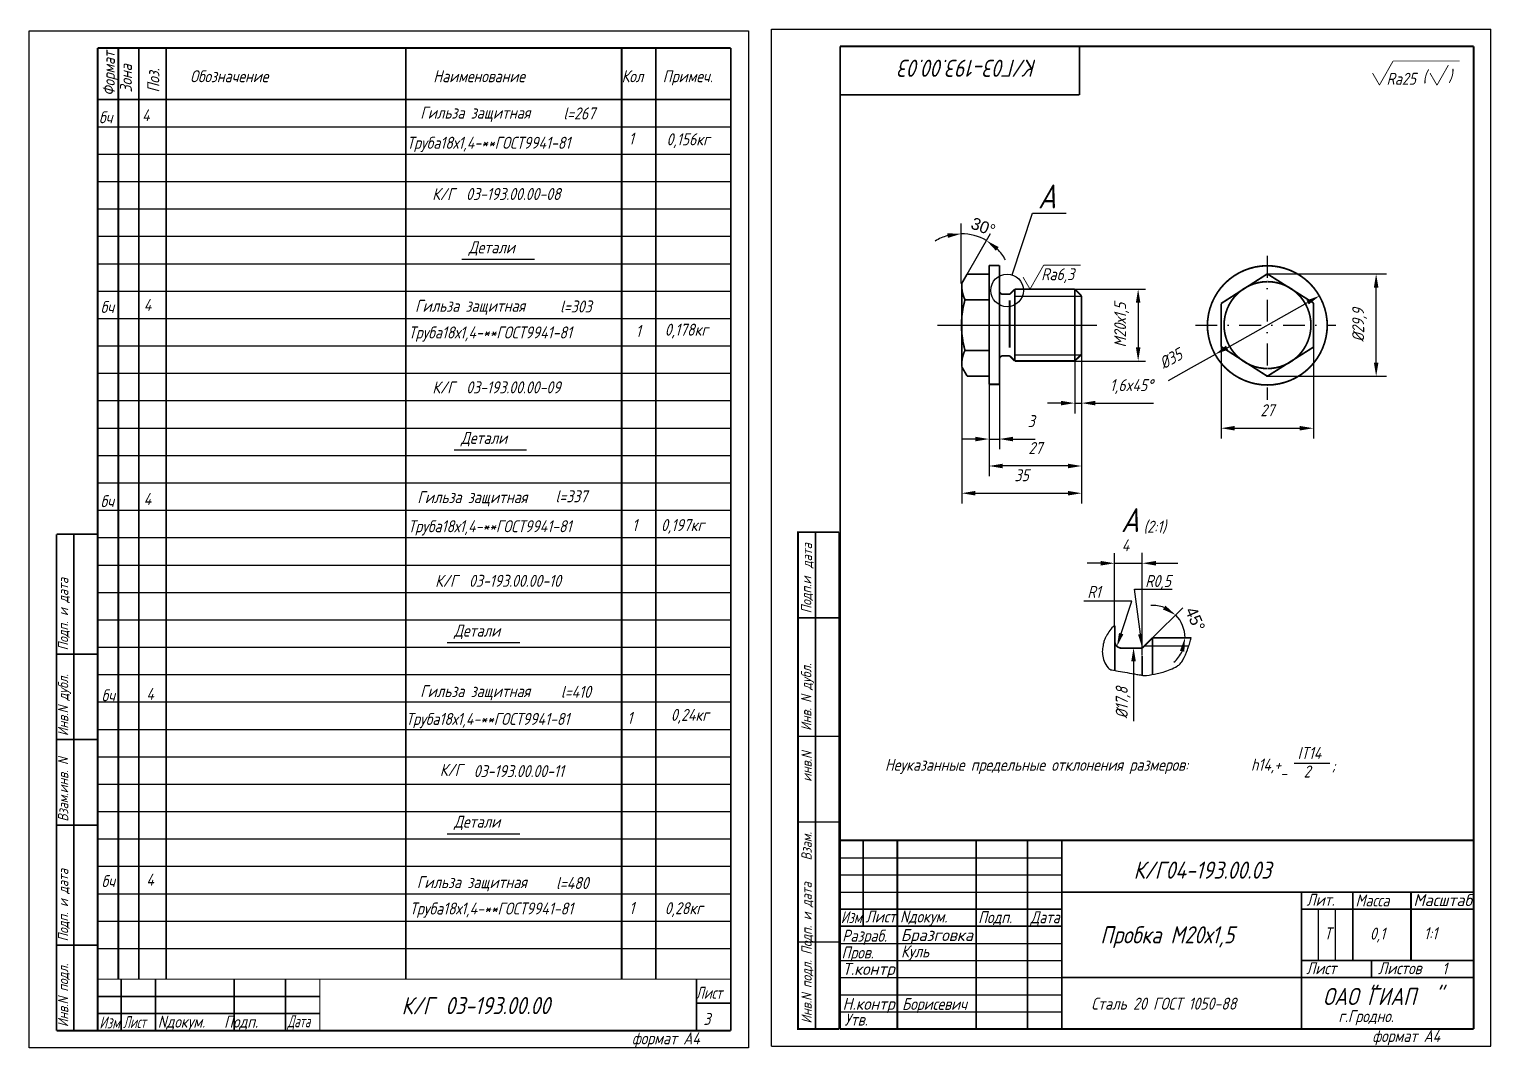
# Model space of a CAD drawing. Extents: x 647 to 2576, y 458 to 879.
# Drawn here: x 1703.5 to 2130.3, y 458.6 to 756.1 of the extents above; entities that cross this region are included whole.
import ezdxf
from ezdxf.enums import TextEntityAlignment as Align

# ---------------------------------------------------------------- set-up
doc = ezdxf.new("R2010")
doc.units = 0
doc.header["$LTSCALE"] = 0.5
doc.header["$MEASUREMENT"] = 0
doc.linetypes.add('DASHDOT', pattern=[25.4, 12.7, -6.35, 0, -6.35])
doc.layers.get('0').update_dxf_attribs({"linetype": 'CONTINUOUS'})
doc.layers.get('DEFPOINTS').update_dxf_attribs({"linetype": 'CONTINUOUS'})
doc.styles.add('ROMANC', font='romanc', dxfattribs={"width": 0.8, "oblique": 15, "height": 3.5})
doc.dimstyles.get("Standard").update_dxf_attribs({"dimtxt": 0.18, "dimasz": 0.18, "dimexe": 0.18, "dimexo": 0.0625, "dimgap": 0.09, "dimtad": 0, "dimtih": 1, "dimtoh": 1, "dimdec": 4, "dimzin": 0, "dimtxsty": 'STANDARD', "dimcen": 0.09, "dimazin": 3, "dimtfac": 1, "dimtdec": 4, "dimtofl": 0, "dimtmove": 0, "dimatfit": 3, "dimtolj": 1, "dimtzin": 0})

# ---------------------------------------------------------------- blocks, each defined once
blk = doc.blocks.new('*D34')
at = {"color": 0}
blk.add_line((2031.54, 578.33), (2040.41, 587.09), dxfattribs=at)
for start, end in [(69.0034, 93.3669), (0, 44.64), (311.2732, 335.6366)]:
    blk.add_arc((2031.54, 578.33), 9.48, start, end, dxfattribs=at)
for points in [[(2035.3, 587.73), (2034.57, 586.62), (2038.28, 584.99)], [(2039.52, 574.56), (2040.82, 574.28), (2041.01, 578.33)]]:
    blk.add_solid(points, dxfattribs=at)
at = {"layer": 'DEFPOINTS', "color": 0}
for p in [(2040.7, 580.76), (2031.54, 578.33), (2031.54, 578.33), (2042.82, 578.33), (2028.79, 575.61)]:
    blk.add_point(p, dxfattribs=at)
at = {"color": 0, "insert": (2043.98, 583.8), "char_height": 3.5, "attachment_point": 5, "rotation": 293.7466}
blk.add_mtext('\\A1;45°', dxfattribs=at)
blk = doc.blocks.new('*D2')
at = {"color": 0, "linetype": 'BYBLOCK'}
for p, q in [((1600.94, 1011.36), (1600.94, 990.07)), ((1603.94, 1011.36), (1603.94, 990.07)), ((1596.94, 993.07), (1592.94, 993.07)), ((1600.94, 993.07), (1603.94, 993.07)), ((1607.94, 993.07), (1611.94, 993.07)), ((1611.94, 993.07), (1614.4, 993.07))]:
    blk.add_line(p, q, dxfattribs=at)
for points in [[(1596.94, 993.73), (1596.94, 992.4), (1600.94, 993.07)], [(1607.94, 993.73), (1607.94, 992.4), (1603.94, 993.07)]]:
    blk.add_solid(points, dxfattribs=at)
at = {"layer": 'DEFPOINTS', "color": 0, "linetype": 'BYBLOCK'}
for p in [(1600.94, 1011.36), (1603.94, 1011.36), (1603.94, 993.07)]:
    blk.add_point(p, dxfattribs=at)
at = {"color": 0, "linetype": 'BYBLOCK', "style": 'ROMANC', "oblique": 15, "width": 0.8}
blk.add_text('3', height=3.5, dxfattribs=at).set_placement((1613.22, 996.57), align=Align.CENTER)
blk = doc.blocks.new('*D14')
at = {"color": 0, "linetype": 'BYBLOCK'}
for p, q in [((2053.28, 663.07), (2076.82, 676.29)), ((2049.79, 661.12), (2042.81, 657.2)), ((2042.81, 657.2), (2036.1, 653.44))]:
    blk.add_line(p, q, dxfattribs=at)
for points in [[(2077.15, 675.7), (2076.5, 676.87), (2080.31, 678.24)], [(2053.6, 662.49), (2052.95, 663.66), (2049.79, 661.12)]]:
    blk.add_solid(points, dxfattribs=at)
at = {"layer": 'DEFPOINTS', "color": 0, "linetype": 'BYBLOCK'}
for p in [(2080.31, 678.24), (2049.79, 661.12)]:
    blk.add_point(p, dxfattribs=at)
at = {"color": 0, "linetype": 'BYBLOCK', "style": 'ROMANC', "oblique": 15, "width": 0.8}
blk.add_text('%%c35', height=3.5, rotation=29.2945, dxfattribs=at).set_placement((2037.7, 658.35), align=Align.CENTER)
blk = doc.blocks.new('*D15')
at = {"color": 0, "linetype": 'BYBLOCK'}
for p, q in [((2065.05, 684.63), (2099.83, 684.63)), ((2096.83, 658.73), (2096.83, 680.63)), ((2065.05, 654.73), (2099.83, 654.73))]:
    blk.add_line(p, q, dxfattribs=at)
for points in [[(2096.16, 680.63), (2097.5, 680.63), (2096.83, 684.63)], [(2096.16, 658.73), (2097.5, 658.73), (2096.83, 654.73)]]:
    blk.add_solid(points, dxfattribs=at)
at = {"layer": 'DEFPOINTS', "color": 0, "linetype": 'BYBLOCK'}
for p in [(2065.05, 684.63), (2096.83, 684.63), (2065.05, 654.73)]:
    blk.add_point(p, dxfattribs=at)
at = {"color": 0, "linetype": 'BYBLOCK', "style": 'ROMANC', "oblique": 15, "width": 0.8}
blk.add_text('%%c29,9', height=3.5, rotation=90, dxfattribs=at).set_placement((2093.33, 669.68), align=Align.CENTER)
blk = doc.blocks.new('*D36')
at = {"color": 0}
blk.add_line((1975.64, 694.37), (1975.64, 699.35), dxfattribs=at)
for start, end in [(105.5278, 121.0556), (60.0593, 90), (29.0038, 44.5315)]:
    blk.add_arc((1975.64, 681.54), 14.8, start, end, dxfattribs=at)
for points in [[(1971.59, 696.47), (1971.77, 695.14), (1975.64, 696.35)], [(1985.79, 691.4), (1986.6, 692.45), (1983.03, 694.37)]]:
    blk.add_solid(points, dxfattribs=at)
at = {"layer": 'DEFPOINTS', "color": 0}
for p in [(1978.21, 696.12), (1984.23, 696.45), (1975.64, 694.37), (1977.38, 684.57), (1975.64, 681.81)]:
    blk.add_point(p, dxfattribs=at)
at = {"color": 0, "insert": (1982.1, 698.36), "char_height": 3.5, "attachment_point": 5, "rotation": 338.9889}
blk.add_mtext('\\A1;30°', dxfattribs=at)
blk = doc.blocks.new('*D17')
at = {"color": 0, "linetype": 'BYBLOCK'}
for p, q in [((2010.81, 661.15), (2010.81, 625.52)), ((1983.81, 652.37), (1983.81, 625.52)), ((2006.81, 628.52), (1987.81, 628.52))]:
    blk.add_line(p, q, dxfattribs=at)
for points in [[(1987.81, 629.19), (1987.81, 627.85), (1983.81, 628.52)], [(2006.81, 629.19), (2006.81, 627.85), (2010.81, 628.52)]]:
    blk.add_solid(points, dxfattribs=at)
at = {"layer": 'DEFPOINTS', "color": 0, "linetype": 'BYBLOCK'}
for p in [(2010.81, 661.15), (1983.81, 652.37), (1983.81, 628.52)]:
    blk.add_point(p, dxfattribs=at)
at = {"color": 0, "linetype": 'BYBLOCK', "style": 'ROMANC', "oblique": 15, "width": 0.8}
blk.add_text('27', height=3.5, dxfattribs=at).set_placement((1997.31, 632.02), align=Align.CENTER)
blk = doc.blocks.new('*D18')
at = {"color": 0, "linetype": 'BYBLOCK'}
for p, q in [((1975.81, 669.68), (1975.81, 617.57)), ((2010.81, 669.68), (2010.81, 617.57)), ((1979.81, 620.57), (2006.81, 620.57))]:
    blk.add_line(p, q, dxfattribs=at)
for points in [[(1979.81, 621.24), (1979.81, 619.9), (1975.81, 620.57)], [(2006.81, 621.24), (2006.81, 619.9), (2010.81, 620.57)]]:
    blk.add_solid(points, dxfattribs=at)
at = {"layer": 'DEFPOINTS', "color": 0, "linetype": 'BYBLOCK'}
for p in [(1975.81, 669.68), (2010.81, 669.68), (2010.81, 620.57)]:
    blk.add_point(p, dxfattribs=at)
at = {"color": 0, "linetype": 'BYBLOCK', "style": 'ROMANC', "oblique": 15, "width": 0.8}
blk.add_text('35', height=3.5, dxfattribs=at).set_placement((1993.31, 624.07), align=Align.CENTER)

msp = doc.modelspace()

# ---------------------------------------------------------------- linework, layer by layer
for p, q in [((1703.497, 458.601), (1703.497, 755.601)), ((1703.497, 755.601), (1913.497, 755.601)), ((1913.497, 755.601), (1913.497, 458.601)), ((1920.29872, 459.08576), (1920.29872, 756.08576)), ((1920.29872, 756.08576), (2130.29872, 756.08576)), ((2130.29872, 459.08576), (2130.29872, 756.08576)), ((1940.29872, 751.08576), (1940.29872, 736.88576)), ((1723.497, 727.601), (1908.349, 727.601)), ((1723.497, 719.601), (1908.349, 719.601)), ((1723.497, 711.601), (1908.349, 711.601)), ((1723.497, 703.601), (1908.349, 703.601)), ((1990.55279, 684.33093), (1996.46521, 702.3188)), ((1996.46521, 702.3188), (2006.33272, 702.3188)), ((1977.38452, 684.5697), (1984.22925, 696.45353)), ((1723.497, 695.601), (1908.349, 695.601)), ((1975.64, 681.81), (1975.64, 694.37)), ((1723.497, 687.601), (1908.349, 687.601)), ((1829.867, 688.881), (1851.007, 688.881)), ((1723.497, 679.601), (1908.349, 679.601)), ((1991.31626, 678.1697), (2010.80766, 678.1697)), ((1723.497, 671.601), (1908.349, 671.601)), ((1723.497, 663.601), (1908.349, 663.601)), ((1991.31626, 660.9597), (2010.61475, 660.9597)), ((1723.497, 655.601), (1908.349, 655.601)), ((1723.497, 647.601), (1908.349, 647.601)), ((1723.497, 639.601), (1908.349, 639.601)), ((1827.617, 633.221), (1848.757, 633.221)), ((1723.497, 631.601), (1908.349, 631.601)), ((1723.497, 623.601), (1908.349, 623.601)), ((1723.497, 615.601), (1908.349, 615.601)), ((1723.497, 607.601), (1908.349, 607.601)), ((2020.39724, 581.8188), (2020.39724, 603.05364)), ((1723.349, 599.601), (1908.349, 599.601)), ((1723.497, 591.601), (1908.349, 591.601)), ((2025.47934, 589.0796), (2011.45781, 589.0796)), ((2022.36118, 579.56602), (2025.47934, 589.0796)), ((2027.97085, 579.37972), (2026.21736, 592.57352)), ((2026.21736, 592.57352), (2037.27334, 592.57352)), ((1723.349, 583.601), (1908.349, 583.601)), ((1825.587, 576.931), (1846.727, 576.931)), ((1723.349, 575.601), (1908.349, 575.601)), ((2029.20667, 576.02643), (2042.13695, 576.02643)), ((2025.9917, 571.46119), (2025.9917, 553.94946)), ((1723.497, 567.601), (1908.349, 567.601)), ((1723.497, 559.601), (1908.349, 559.601)), ((1723.497, 551.601), (1813.457, 551.601)), ((1813.497, 551.601), (1908.349, 551.601)), ((1927.99872, 549.58576), (1940.49872, 549.58576)), ((1723.497, 543.601), (1908.349, 543.601)), ((2072.84973, 541.73103), (2083.341, 541.73103)), ((1723.497, 535.601), (1908.349, 535.601)), ((1723.497, 527.601), (1813.27, 527.601)), ((1813.497, 527.601), (1908.349, 527.601)), ((1825.587, 521.131), (1846.727, 521.131)), ((1927.99872, 524.58576), (1939.99872, 524.58576)), ((1723.497, 519.601), (1908.349, 519.601)), ((1939.99872, 519.18576), (1939.99872, 513.48576)), ((1939.99872, 514.08576), (2004.99872, 514.08576)), ((1723.497, 511.601), (1908.349, 511.601)), ((1939.99872, 509.08576), (2004.99872, 509.08576)), ((1939.99872, 504.08576), (2004.99872, 504.08576)), ((1723.497, 503.52223), (1908.349, 503.52223)), ((1723.497, 495.601), (1908.349, 495.601)), ((2079.99872, 484.08576), (2079.99872, 499.08576)), ((2084.99872, 484.08576), (2084.99872, 499.08576)), ((1723.497, 487.601), (1908.349, 487.601)), ((1927.99872, 464.08576), (1927.99872, 489.58576)), ((1927.99872, 489.58576), (1939.99872, 489.58576)), ((1939.99872, 489.08576), (2004.99872, 489.08576)), ((1939.99872, 484.08576), (2004.99872, 484.08576)), ((1939.99872, 479.08576), (2004.99872, 479.08576)), ((2074.99872, 479.08576), (2095.49872, 479.08576)), ((1939.99872, 474.08576), (2004.99872, 474.08576)), ((1939.99872, 469.08576), (2004.99872, 469.08576)), ((1939.99872, 464.08576), (1939.99872, 469.08576)), ((2125.29872, 464.08576), (1939.99872, 464.08576)), ((1913.497, 458.601), (1703.497, 458.601)), ((1920.29872, 459.08576), (2130.29872, 459.08576))]:
    msp.add_line(p, q)
at = {"linetype": 'DASHDOT'}
for p, q in [((2065.04923, 689.86), (2065.04923, 647.79674)), ((2044.06211, 669.6797), (2085.0973, 669.6797))]:
    msp.add_line(p, q, dxfattribs=at)
at = {"color": 0, "linetype": 'BYBLOCK'}
for p, q in [((2001.87016, 680.1797), (2029.46618, 680.1797)), ((2027.32419, 676.1797), (2027.32419, 663.1797)), ((2051.54923, 669.6797), (2051.54923, 636.55)), ((2078.51, 669.74), (2078.51, 636.55)), ((2001.87016, 659.1797), (2029.46618, 659.1797)), ((2008.80766, 659.1797), (2008.80766, 643.88413)), ((2004.80766, 646.88413), (2000.80766, 646.88413)), ((2008.80766, 646.88413), (2010.80766, 646.88413)), ((2014.80766, 646.88413), (2018.80766, 646.88413)), ((2018.80766, 646.88413), (2031.81904, 646.88413)), ((2055.54923, 639.55), (2074.51, 639.55)), ((2028.49782, 573.1324), (2028.49782, 603.11841)), ((2016.39724, 600.11841), (2012.39724, 600.11841)), ((2020.39724, 600.11841), (2028.49782, 600.11841)), ((2032.49782, 600.11841), (2036.49782, 600.11841)), ((2036.49782, 600.11841), (2038.94637, 600.11841))]:
    msp.add_line(p, q, dxfattribs=at)
at = {"linetype": 'CONTINUOUS'}
msp.add_line((1968.7269, 669.6797), (2015.26744, 669.6797), dxfattribs=at)
for points, const_width in [([(1940.29872, 464.08576), (1940.29872, 751.08576)], 0.5), ([(1940.29872, 751.08576), (2125.29872, 751.08576)], 0.5), ([(2010.19872, 751.08576), (1940.29872, 751.08576)], 0.5), ([(2010.19872, 736.88576), (2010.19872, 751.08576)], 0.5), ([(2125.29872, 464.08576), (2125.29872, 751.08576)], 0.5), ([(1723.349, 750.601), (1723.349, 463.601)], 0.3), ([(1723.497, 463.601), (1723.497, 750.601)], 0.5), ([(1723.497, 750.601), (1908.349, 750.601)], 0.5), ([(1729.497, 478.601), (1729.497, 750.601)], 0.55), ([(1735.497, 478.601), (1735.497, 750.601)], 0.5), ([(1743.497, 478.601), (1743.497, 750.601)], 0.5), ([(1813.497, 478.601), (1813.497, 750.601)], 0.5), ([(1876.497, 478.601), (1876.497, 750.601)], 0.5), ([(1886.497, 478.601), (1886.497, 750.601)], 0.5), ([(1908.349, 750.601), (1908.349, 463.601)], 0.5), ([(2097.79619, 739.78944), (2101.76902, 746.78944)], 0.25), ([(2101.76902, 746.78944), (2121.25651, 746.78944)], 0.25), ([(2095.76256, 743.28944), (2097.79619, 739.78944)], 0.25), ([(2112.56171, 743.24212), (2114.59534, 739.74212)], 0.25), ([(2114.59534, 739.74212), (2117.93456, 745.62573)], 0.25), ([(1723.497, 735.601), (1908.349, 735.601)], 0.5), ([(1940.29872, 736.88576), (2010.19872, 736.88576)], 0.5), ([(1983.80766, 687.0997), (1986.80766, 687.0997)], 0.5), ([(1983.80766, 687.0997), (1983.80766, 652.3697)], 0.5), ([(1986.80766, 687.0997), (1986.80766, 669.6797)], 0.5), ([(1995.75265, 680.16775), (1999.72548, 687.16775)], 0.25), ([(1999.72548, 687.16775), (2010.57289, 687.16775)], 0.25), ([(1975.80766, 681.83196), (1977.38452, 684.5697)], 0.5), ([(1977.38452, 684.5697), (1983.80766, 684.5697)], 0.5), ([(1993.71902, 683.66775), (1995.75265, 680.16775)], 0.25), ([(2051.54923, 675.97377), (2065.04923, 684.6297)], 0.5), ([(2078.54923, 676.10251), (2065.04923, 684.6297)], 0.5), ([(1975.80766, 681.83196), (1975.80766, 667.47159)], 0.5), ([(1987.80766, 678.6797), (1989.60139, 678.6797)], 0.5), ([(1989.95393, 678.82514), (1991.31626, 680.1797)], 0.5), ([(1991.31626, 680.1797), (1991.31626, 659.1797)], 0.5), ([(1991.31626, 680.1797), (2008.80766, 680.1797)], 0.5), ([(2008.80766, 680.1797), (2008.80766, 659.1797)], 0.5), ([(2008.80766, 680.1797), (2010.80766, 678.20969)], 0.5), ([(1976.75065, 677.0897), (1983.80766, 677.0897)], 0.5), ([(1989.80766, 676.89881), (1989.80766, 663.07019)], 0.5), ([(2010.80766, 678.20969), (2010.80766, 661.14971)], 0.5), ([(1975.80766, 657.52804), (1975.80766, 671.88841)], 0.5), ([(1986.80766, 652.3697), (1986.80766, 669.6797)], 0.5), ([(1976.75065, 662.2703), (1983.80766, 662.2703)], 0.5), ([(1976.75065, 662.2697), (1983.80766, 662.2697)], 0.5), ([(2051.54923, 663.38564), (2065.04923, 654.7297)], 0.5), ([(2078.54923, 663.25689), (2065.04923, 654.7297)], 0.5), ([(1975.80766, 657.52804), (1977.38486, 654.7897)], 0.5), ([(1987.80766, 660.6797), (1989.60139, 660.6797)], 0.5), ([(1989.95393, 660.53427), (1991.31626, 659.1797)], 0.5), ([(1991.31626, 659.1797), (2008.80766, 659.1797)], 0.5), ([(2008.80766, 659.1797), (2010.80766, 661.14971)], 0.5), ([(1977.38452, 654.7903), (1983.80766, 654.7903)], 0.5), ([(1977.38486, 654.7897), (1983.80766, 654.7897)], 0.5), ([(1983.80766, 652.3697), (1986.80766, 652.3697)], 0.5), ([(1711.497, 608.601), (1711.497, 463.601)], 0.5), ([(1723.497, 608.601), (1711.497, 608.601)], 0.5), ([(1716.497, 463.601), (1716.497, 608.601)], 0.5), ([(1927.99872, 609.18576), (1933.09872, 609.18576), (1933.09872, 464.08576)], 0.5), ([(1939.99872, 464.08576), (1927.99872, 464.08576), (1927.99872, 609.18576), (1939.99872, 609.18576)], 0.5), ([(1939.99872, 609.18576), (1939.99872, 464.08576)], 0.5), ([(1927.99872, 584.18576), (1939.79872, 584.18576)], 0.5), ([(2020.49782, 581.88487), (2020.49782, 568.79305)], 0.5), ([(2028.78993, 575.6149), (2031.53576, 578.32643)], 0.5), ([(2031.53576, 578.32643), (2031.53576, 567.60416)], 0.5), ([(2031.53576, 578.32643), (2042.81688, 578.32643)], 0.5), ([(1723.497, 573.601), (1711.497, 573.601)], 0.5), ([(2022.49782, 575.32643), (2028.08728, 575.32643)], 0.5), ([(2028.49782, 573.0699), (2028.49782, 567.39557)], 0.5), ([(1723.497, 548.601), (1711.497, 548.601)], 0.5), ([(1723.497, 523.601), (1711.497, 523.601)], 0.5), ([(1939.99872, 519.18576), (2125.29872, 519.18576)], 0.5), ([(1939.99872, 464.08576), (1939.99872, 519.18576)], 0.5), ([(1946.99872, 494.08576), (1946.99872, 519.18576)], 0.5), ([(1956.99872, 464.08576), (1956.99872, 519.18576)], 0.5), ([(1979.99872, 464.08576), (1979.99872, 519.18576)], 0.5), ([(1994.99872, 464.08576), (1994.99872, 519.18576)], 0.5), ([(2004.99872, 464.08576), (2004.99872, 519.18576)], 0.5), ([(2004.99872, 504.08576), (2125.29872, 504.08576)], 0.5), ([(2074.99872, 464.08576), (2074.99872, 504.08576)], 0.5), ([(2089.99872, 484.08576), (2089.99872, 504.08576)], 0.5), ([(2106.99872, 484.08576), (2106.99872, 504.08576)], 0.5), ([(1939.99872, 499.08576), (2004.99872, 499.08576)], 0.5), ([(2074.99872, 499.08576), (2125.29872, 499.08576)], 0.5), ([(1939.99872, 494.08576), (2004.99872, 494.08576)], 0.5), ([(1723.497, 488.601), (1711.497, 488.601)], 0.5), ([(2074.99872, 484.08576), (2125.29872, 484.08576)], 0.5), ([(2095.49872, 479.08576), (2095.49872, 483.98576)], 0.5), ([(1723.497, 478.601), (1908.349, 478.601)], 0.3), ([(1730.349, 478.601), (1730.349, 463.601)], 0.5), ([(1740.349, 478.601), (1740.349, 463.601)], 0.5), ([(1763.349, 478.601), (1763.349, 463.601)], 0.5), ([(1778.349, 478.601), (1778.349, 463.601)], 0.5), ([(1788.349, 478.601), (1788.349, 463.601)], 0.3), ([(1898.349, 478.601), (1898.349, 463.601)], 0.5), ([(2004.99872, 479.08576), (2125.29872, 479.08576)], 0.5), ([(1723.497, 473.601), (1788.349, 473.601)], 0.5), ([(1898.349, 471.601), (1908.349, 471.601)], 0.5), ([(1723.497, 468.601), (1788.349, 468.601)], 0.55), ([(1711.497, 463.601), (1908.349, 463.601)], 0.55), ([(1723.497, 463.601), (1783.349, 463.601)], 0.3), ([(1940.29872, 464.08576), (2125.29872, 464.08576)], 0.5)]:
    msp.add_lwpolyline(points, dxfattribs=dict(const_width=const_width))
at = {"const_width": 0.5}
for points in [[(2047.54923, 669.5003, -1), (2082.54923, 669.5003, -1)], [(1975.87, 681.84, 0.141492213), (1976.75065, 677.0897, 0.141492213)], [(1986.80766, 679.6797, 0.414213562), (1987.80766, 678.6797, 0.414213562)], [(1989.60139, 678.6797, 0.198169495), (1989.95393, 678.82514, 0.198169495)], [(2065.04923, 682.35738, 0.996006267), (2065.04923, 656.98262, 0.996006267)], [(2065.15077, 682.35738, -0.996006267), (2065.15077, 656.98262, -0.996006267)], [(1976.75065, 677.0897, 0.139424225), (1976.75065, 662.2697, 0.139424225)], [(2047.54923, 669.6797, 1), (2082.54923, 669.6797, 1)], [(1975.87, 657.52, -0.141492213), (1976.75065, 662.2703, -0.141492213)], [(1986.80766, 659.6797, -0.414213562), (1987.80766, 660.6797, -0.414213562)], [(1989.60139, 660.6797, -0.198169495), (1989.95393, 660.53427, -0.198169495)], [(2020.49782, 577.32643, 0.414213562), (2022.49782, 575.32643, 0.414213562)], [(2028.08728, 575.32643, 0.197280134), (2028.78993, 575.6149, 0.197280134)]]:
    msp.add_lwpolyline(points, format="xyb", dxfattribs=at)
at = {"linetype": 'CONTINUOUS', "const_width": 0.5}
for points in [[(2051.54923, 675.97377), (2051.54923, 663.38564)], [(2078.54923, 676.10251), (2078.54923, 663.25689)]]:
    msp.add_lwpolyline(points, dxfattribs=at)
msp.add_lwpolyline([(2020.49782, 581.88487, 0.003231466), (2020.39724, 581.8188, 0.094601256), (2019.05401, 580.49971, 0.016278104), (2018.05029, 578.94498, 0.037071499), (2017.68434, 578.21846, 0.036856854), (2017.25832, 576.9278, 0.02808368), (2016.92341, 575.1768, 0.064406194), (2016.91614, 573.44347, 0.056558346), (2017.37997, 571.52681, 0.093492275), (2018.54311, 569.57256, 0.168656819), (2019.66275, 568.9414, 0.003626225), (2021.48299, 568.6254, -0.00254633), (2024.07613, 568.18098, -0.001332984), (2026.92385, 567.67017, 0.002686847), (2028.33733, 567.42057, 0.067354355), (2029.80005, 567.36949, 0.031243337), (2032.9029, 567.87682, 0.021246074), (2034.61623, 568.34551, 0.016988691), (2036.70754, 569.09348, 0.036778762), (2038.69227, 570.05461, 0.070610661), (2039.59907, 570.76639, 0.071544089), (2040.4167, 571.90812, 0.030858936), (2041.72967, 574.87263, 0.008319842), (2042.15518, 576.08095, 0.006640288), (2042.64278, 577.61013, 0.028490982), (2042.81688, 578.32643, 0.032292629)], format="xyb")
msp.add_circle((1989.06456, 679.80316), 4.76608)
at = {"color": 0, "linetype": 'BYBLOCK'}
for points in [[(2026.65752, 676.1797), (2027.99086, 676.1797), (2027.32419, 680.1797)], [(2026.65752, 663.1797), (2027.99086, 663.1797), (2027.32419, 659.1797)], [(2004.80766, 647.5508), (2004.80766, 646.21746), (2008.80766, 646.88413)], [(2014.80766, 647.5508), (2014.80766, 646.21746), (2010.80766, 646.88413)], [(2055.54923, 640.21667), (2055.54923, 638.88333), (2051.54923, 639.55)], [(2074.51, 640.21667), (2074.51, 638.88333), (2078.51, 639.55)], [(2016.39724, 600.78507), (2016.39724, 599.45174), (2020.39724, 600.11841)], [(2032.49782, 600.78507), (2032.49782, 599.45174), (2028.49782, 600.11841)]]:
    msp.add_solid(points, dxfattribs=at)
for points in [[(2022.99469, 579.35838), (2021.72767, 579.77366), (2021.11536, 575.76498)], [(2028.6317, 579.46755), (2027.30999, 579.2919), (2028.49782, 575.41459)], [(2025.32503, 571.46119), (2026.65836, 571.46119), (2025.9917, 575.46119)]]:
    msp.add_solid(points)
at = {"layer": 'DEFPOINTS', "color": 0, "linetype": 'BYBLOCK'}
for p in [(1986.80766, 684.6797), (2011.80766, 680.1797), (1989.80766, 676.89881), (1973.80766, 669.6797), (2003.80766, 669.6797), (2051.54923, 669.6797), (2078.51, 669.74), (2003.80766, 661.14971), (2011.80766, 659.1797), (2011.80766, 659.1797), (2027.32419, 659.1797), (1983.80766, 654.6797), (2013.80766, 646.88413), (2078.51, 639.55), (2003.80766, 628.43001), (1973.80766, 620.08229), (2028.49782, 600.11841), (2022.49782, 582.86314), (2025.39595, 581.28081), (2028.49782, 573.0699)]:
    msp.add_point(p, dxfattribs=at)

# ---------------------------------------------------------------- texts
at = {"style": 'ROMANC', "oblique": 15, "width": 0.586466}
msp.add_text('Формат', height=3.5, rotation=90, dxfattribs=at).set_placement((1728.497, 736.601), (1728.497, 749.601), align=Align.FIT)
at = {"style": 'ROMANC', "oblique": 15, "width": 0.8}
for s, height, rotation, p in [('К/Г03-193.00.03', 5, 180, (1997.79872, 747.18576)), ('Зона', 3.5, 90, (1733.497, 737.601)), ('Поз.', 3.5, 90, (1741.497, 737.601)), ('дата', 3, 90, (1932.09872, 598.68576)), ('Подп. и дата', 3, 90, (1714.88403, 574.65579)), ('Подп.и', 3, 90, (1931.89872, 585.48576)), ('R1', 3.5, 360, (2012.49974, 589.98872)), ('R0,5', 3.5, 360, (2029.38796, 593.17742)), ('Инв. N дубл.    ', 3, 90, (1931.89872, 551.18576)), ('Инв.N дубл.', 3, 90, (1714.88403, 549.65579)), ('%%C17,8', 3.5, 90, (2024.28327, 554.74619)), ('Взам.инв. N', 3, 90, (1714.88403, 524.65579)), ('инв.N', 3, 90, (1931.99872, 536.28576)), ('Инв.N подл. Подп. и дата    Взам. ', 3, 90, (1931.99872, 465.68576)), ('Подп. и дата', 3, 90, (1714.88403, 489.65579)), ('Инв.N подл.', 3, 90, (1714.88403, 464.65579))]:
    msp.add_text(s, height=height, rotation=rotation, dxfattribs=at).set_placement(p)
at = {"style": 'ROMANC', "oblique": 15}
for s, height, width, p in [('Обозначение', 3.5, 0.8, (1750.497, 740.601)), ('Наименование', 3.5, 0.8, (1821.497, 740.601)), ('Кол', 3.5, 0.8, (1876.497, 740.601)), ('Примеч.', 3.5, 0.8, (1888.497, 740.601)), ('Rа25', 3.5, 0.8, (2099.87156, 739.86159)), ('(', 3.5, 0.8, (2110.4102, 740.5699)), (')', 3.5, 0.8, (2117.90456, 740.70377)), ('бч', 3.5, 0.8, (1723.87, 728.61)), ('4', 3.5, 0.8, (1736.457, 729.221)), ('Гильза защитная', 3.5, 0.8, (1817.71, 729.97)), ('  l=267', 3.5, 0.8, (1855.76, 729.74)), ('1', 3.5, 0.8, (1878.59, 722.38)), ('0,156кг', 3.5, 0.8, (1889.6, 722.18)), ('Труба18х1,4-**ГОСТ9941-81', 3.5, 0.8, (1813.78, 721.17)), ('К/Г', 3.5, 0.8, (1821.18, 706.19)), ('03-193.00.00-08', 3.5, 0.8, (1831.06, 706.21)), ('А', 7, 0.8, (1998.08893, 703.7501)), ('Детали', 3.5, 0.8, (1831.817, 690.631)), ('Rа6,3', 3.5, 0.8, (1999.0227, 682.78489)), ('бч', 3.5, 0.8, (1724.35, 673.21)), ('4', 3.5, 0.8, (1736.937, 673.821)), ('Гильза защитная', 3.5, 0.8, (1816.19, 673.56)), ('  l=303', 3.5, 0.8, (1854.8, 673.36)), ('0,178кг', 3.5, 0.8, (1889.1, 666.58)), ('Труба18х1,4-**ГОСТ9941-81', 3.5, 0.8, (1814.26, 665.77)), ('1', 3.5, 0.8, (1880.62, 666.21)), ('К/Г', 3.5, 0.8, (1821.22, 649.72)), ('03-193.00.00-09', 3.5, 0.8, (1831.1, 649.74)), ('Детали', 3.5, 0.8, (1829.567, 634.971)), ('бч', 3.5, 0.8, (1724.32, 616.49)), ('4', 3.5, 0.8, (1736.907, 617.101)), ('Гильза защитная', 3.5, 0.8, (1816.85, 617.67)), ('   l=337', 3.5, 0.8, (1851.61, 617.91)), ('А', 7, 0.8, (2022.32637, 609.21745)), ('Труба18х1,4-**ГОСТ9941-81', 3.5, 0.8, (1814.14, 609.17)), ('1', 3.5, 0.8, (1879.56, 609.51)), ('0,197кг', 3.5, 0.8, (1888.01, 609.51)), ('(2:1)', 3.5, 0.8, (2028.87511, 609.04392)), ('К/Г', 3.5, 0.8, (1822.03, 593.21)), ('03-193.00.00-10', 3.5, 0.8, (1831.91, 593.23)), ('Детали', 3.5, 0.8, (1827.537, 578.681)), ('4', 3.5, 0.8, (1737.69, 560.21)), ('Гильза защитная', 3.5, 0.8, (1817.67, 561.02)), ('  l=410', 3.5, 0.8, (1855.04, 560.82)), ('бч', 3.5, 0.8, (1724.62, 559.8)), ('Труба18х1,4-**ГОСТ9941-81', 3.5, 0.8, (1813.51, 552.89)), ('1', 3.5, 0.8, (1878.14, 553.2)), ('0,24кг', 3.5, 0.8, (1890.86, 554.08)), ('IT14', 3.5, 0.8, (2073.89886, 542.95419)), ('Неуказанные предельные отклонения размеров:', 3.5, 0.8, (1953.38969, 539.48794)), ('h14,+', 3.5, 0.8, (2060.27197, 539.53735)), ('К/Г', 3.5, 0.8, (1823.42, 537.99)), ('03-193.00.00-11', 3.5, 0.8, (1833.3, 537.66)), ('-', 3.5, 0.8, (2068.7928, 537.01161)), ('2', 3.5, 0.8, (2075.6474, 537.53736)), (';', 3.5, 0.8, (2083.86556, 539.28472)), ('Детали', 3.5, 0.8, (1827.537, 522.881)), ('К/Г04-193.00.03', 5, 0.8, (2025.99872, 507.98576)), ('бч', 3.5, 0.8, (1724.62, 505.52)), ('4', 3.5, 0.8, (1737.69, 505.93)), ('Гильза защитная', 3.5, 0.8, (1816.7, 505.22)), ('  l=480', 3.5, 0.8, (1853.62, 504.97)), ('Труба18х1,4-**ГОСТ9941-81', 3.5, 0.8, (1814.6, 497.52)), ('1', 3.5, 0.8, (1878.72, 497.68)), ('0,28кг', 3.5, 0.8, (1889.09, 497.61)), ('Лит.    ', 3.5, 0.8, (2076.49872, 500.08576)), ('Масса', 3.5, 0.8, (2090.79872, 499.88576)), ('Nдокум.', 3.5, 0.8, (1957.79872, 495.18576)), ('Подп.', 3.5, 0.8, (1980.59872, 494.98576)), ('Разраб.  ', 3.5, 0.8, (1940.89872, 489.58576)), ('Пробка М20х1,5', 5, 0.8, (2016.27766, 489.08576)), ('Т', 3.5, 0.8, (2081.67396, 490.24719)), ('0,1', 3.5, 0.8, (2094.99872, 490.18576)), ('1:1', 3.5, 0.8, (2110.79872, 490.28576)), ('Пров.     ', 3.5, 0.8, (1940.69872, 484.68576)), ('Куль', 3.5, 0.8, (1958.09872, 485.00801)), ('Лист       ', 3.5, 0.8, (2076.39872, 480.08576)), ('Листов', 3.5, 0.8, (2097.39872, 480.08576)), ('1', 3.5, 0.8, (2116.09872, 479.98576)), ('Лист', 3.5, 0.7, (1898.16, 472.91)), ('ОАО ГИАП', 5, 0.8, (2081.29872, 471.08576)), ('"', 5, 0.8, (2093.94184, 471.08282)), ('"', 5, 0.8, (2113.81013, 471.08282)), ('К/Г', 5, 0.8, (1812.24, 468.38)), ('03-193.00.00', 5, 0.8, (1824.98, 468.42)), ('Борисевич', 3.5, 0.8, (1958.37855, 469.65351)), ('Сталь 20 ГОСТ 1050-88', 3.5, 0.8, (2013.65, 469.74)), ('г.Гродно.', 3.5, 0.8, (2085.79872, 466.08576)), ('Изм', 3.5, 0.7, (1723.96, 464.23)), ('Лист', 3.5, 0.6, (1730.93, 464.35)), ('Nдокум.   Подп.', 3.5, 0.8, (1741.04, 464.47)), ('Дата', 3.5, 0.6, (1778.93, 464.59)), ('3', 3.5, 0.8, (1900.37, 465.26)), ('Утв.', 3.5, 0.8, (1941.59872, 465.08576)), ('формат А4', 3.5, 0.8, (1879.497, 459.601)), ('формат А4', 3.5, 0.8, (2095.69872, 460.28576))]:
    msp.add_text(s, height=height, dxfattribs=dict(at, width=width)).set_placement(p)
at = {"color": 0, "linetype": 'BYBLOCK', "style": 'ROMANC', "oblique": 15, "width": 0.8}
msp.add_text('М20х1,5', height=3.5, rotation=90, dxfattribs=at).set_placement((2023.82419, 669.6797), align=Align.CENTER)
for s, p in [('1,6x45%%D', (2025.35835, 650.38413)), ('27', (2065.02961, 643.05)), ('4', (2023.62672, 603.61841))]:
    msp.add_text(s, height=3.5, dxfattribs=at).set_placement(p, align=Align.CENTER)
at = {"style": 'ROMANC', "oblique": 15}
for s, width, p, p2 in [('Масштаб', 0.653503, (2107.69872, 499.98576), (2124.79872, 499.98576)), ('Изм', 0.620339, (1940.49872, 494.98576), (1946.59872, 494.98576)), ('Лист', 0.593333, (1947.69872, 495.18576), (1956.59872, 495.18576)), ('Дата', 0.548387, (1995.89872, 494.98576), (2004.39872, 494.98576)), ('Бразговка', 0.822078, (1957.99872, 489.78576), (1979.09872, 489.78576)), ('Т.контр', 0.665693, (1940.99872, 479.88576), (1956.19872, 479.88576)), ('Н.контр', 0.642254, (1940.99872, 469.68576), (1956.19872, 469.68576))]:
    msp.add_text(s, height=3.5, dxfattribs=dict(at, width=width)).set_placement(p, p2, align=Align.FIT)

# ---------------------------------------------------------------- dimensions: what is measured, and where the dimension line sits
for base, line1, line2, picture, middle in [((1978.2058, 696.12165), ((1975.64, 681.81), (1975.64, 694.37)), ((1977.38452, 684.5697), (1984.22925, 696.45353)), '*D36', (1982.1, 698.36)), ((2040.69602, 580.76037), ((2031.53576, 578.32643), (2042.81688, 578.32643)), ((2028.78993, 575.6149), (2031.53576, 578.32643)), '*D34', (2043.97852, 583.80049))]:
    dim = msp.add_angular_dim_2l(base=base, line1=line1, line2=line2, dimstyle='STANDARD', override={"dimtxt": 3.5, "dimasz": 4, "dimexe": 3, "dimexo": 0, "dimgap": 0.1, "dimtad": 1, "dimtih": 0, "dimtoh": 0, "dimdec": 2, "dimcen": 0, "dimtdec": 2, "dimtofl": 1, "dimtmove": 2})
    dim.commit()
    dim.dimension.update_dxf_attribs({"geometry": picture, "text_midpoint": middle, "dimtype": 162})
dim = msp.add_linear_dim(base=(2096.83, 684.6297), p1=(2065.04923, 654.7297), p2=(2065.04923, 684.6297), angle=90, text='%%c29,9', dimstyle='Standard')
dim.commit()
dim.dimension.update_dxf_attribs({"geometry": '*D15', "text_midpoint": (2093.33, 669.6797)})
dim = msp.add_diameter_dim_2p(p1=(2080.31126, 678.24243), p2=(2049.7872, 661.11697), text='%%c35', dimstyle='Standard')
dim.commit()
dim.dimension.update_dxf_attribs({"geometry": '*D14', "text_midpoint": (2037.69727, 658.34717)})
for base, p1, p2, text, picture, middle in [((2010.80766, 620.57), (1975.80766, 669.6797), (2010.80766, 669.6797), '35', '*D18', (1993.30766, 624.07)), ((1983.80766, 628.52), (2010.80766, 661.14971), (1983.80766, 652.3697), '27', '*D17', (1997.30766, 632.02))]:
    dim = msp.add_linear_dim(base=base, p1=p1, p2=p2, text=text, dimstyle='Standard')
    dim.commit()
    dim.dimension.update_dxf_attribs({"geometry": picture, "text_midpoint": middle})
dim = msp.add_linear_dim(base=(1986.80766, 636.38818), p1=(1983.80766, 654.6797), p2=(1986.80766, 654.6797), text='3', dimstyle='Standard')
dim.commit()
dim.dimension.update_dxf_attribs({"geometry": '*D2', "text_midpoint": (1996.08693, 639.88818), "insert": (382.87, -356.68)})

doc.saveas('drawing.dxf')
